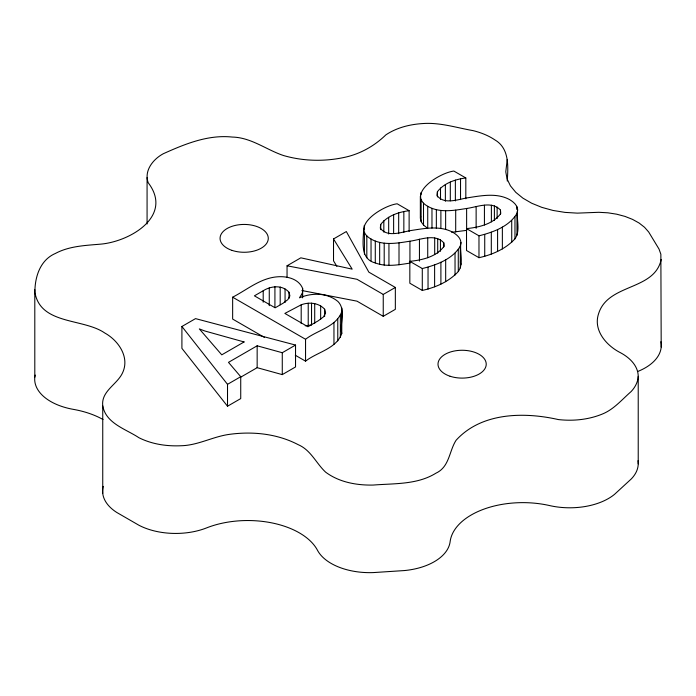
<?xml version="1.0" encoding="UTF-8"?>
<svg xmlns="http://www.w3.org/2000/svg" width="696" height="696" viewBox="0 0 696 696"><rect width="100%" height="100%" fill="white"/><g stroke="black" fill="none" stroke-linecap="round" stroke-linejoin="round"><path stroke-width="1.04" d="M102.747 493.403L102.747 405.872C100.998 391.091 117.102 384.627 122.522 372.908C129.995 357.239 118.424 340.535 104.774 333.01C83.337 318.107 40.403 325.006 34.896 292.294C34.826 276.938 40.151 260 55.367 253.466C69.261 246.036 85.251 245.479 100.581 244.148C129.795 241.651 173.713 216.256 148.222 182.77C143.776 170.711 153.181 159.106 163.36 153.703C184.901 144.02 208.06 134.476 232.212 137.06C251.169 137.443 266.211 149.744 283.472 155.521C302.969 161.167 323.797 161.716 343.641 157.548C359.667 154.312 374.161 146.221 385.845 134.894C397.512 127.072 411.649 123.958 425.517 123.409C441.716 122.879 457.342 127.864 473.141 130.639C480.858 132.571 488.348 135.468 494.96 139.948C509.524 148.439 508.193 166.57 507.245 181.03M295.278 355.23L305.553 361.163C317.063 352.106 336.307 348.853 341.753 333.575C339.509 323.318 346.251 309.894 337.969 301.525C327.311 292.59 311.782 292.598 299.454 297.836L302.395 293.147L302.656 288.475C298.688 278.696 286.726 275.964 277.165 276.834C260.382 278.183 247.028 289.788 232.647 297.192L232.647 319.072L264.428 337.421M341.753 333.575L341.858 308.024M409.126 210.688C398.651 212.045 387.341 215.751 380.729 224.434L380.294 228.149C387.463 238.119 402.288 231.698 412.075 230.35C425.482 228.271 440.455 225.478 453 232.377C456.75 234.683 460.656 237.832 460.952 242.582C459.334 251.969 464.171 263.149 458.281 271.553C448.929 281.723 435.592 287.483 422.289 290.423L409.831 283.228L409.831 261.348C422.185 260.069 436.488 256.902 444.074 246.219L443.77 242.8C435.043 233.247 420.645 239.763 409.935 241.208C398.556 242.982 386.41 245.279 375.283 241.068C345.451 229.045 381.921 205.651 397.172 203.789L409.126 210.688L409.126 231.524M465.815 177.959C455.341 179.316 444.039 183.022 437.419 191.704L436.984 195.419C444.152 205.39 458.977 198.969 468.765 197.62C482.171 195.541 497.153 192.749 509.69 199.648C513.439 201.953 517.346 205.102 517.641 209.853C516.023 219.24 520.86 230.42 514.97 238.824C505.618 248.994 492.281 254.753 478.978 257.694L466.52 250.499L466.52 228.619C478.874 227.34 493.177 224.173 500.763 213.489L500.459 210.07C491.733 200.518 477.334 207.034 466.625 208.478C455.245 210.253 443.1 212.55 431.972 208.339C402.14 196.316 438.611 172.921 453.862 171.059L465.815 177.959L465.815 198.795M507.245 159.419L505.783 171.825L507.071 178.95L510.429 185.849L515.771 192.322L522.931 198.169L531.701 203.241L541.845 207.373L553.05 210.453L564.995 212.393L577.341 213.133L598.83 212.297L607.921 212.819L616.726 214.203L625.017 216.412L632.551 219.388L639.119 223.042L644.539 227.287L648.672 231.985L659.016 249.055L660.861 254.214L661.2 347.017M661.2 259.478C654.431 290.902 608.13 283.237 598.612 313.626C592.905 330.356 606.564 345.781 620.641 352.811C629.462 357.561 638.128 365.618 638.223 376.336C637.945 382.113 635.109 387.307 631.22 391.474C621.885 399.608 613.663 409.674 601.796 414.268C588.085 419.766 572.999 421.202 558.383 419.575C524.036 411.797 481.423 412.345 456.071 440.29C449.05 451.208 449.529 466.955 435.931 473.184C417.235 484.816 394.284 483.363 373.247 485.06C356.656 485.417 339.213 482.267 325.65 472.175C316.106 463.301 310.938 450.086 298.158 444.657C277.078 433.617 252.387 431.163 229.045 434.408C212.68 436.714 197.821 445.388 181.082 445.745C166.675 446.406 151.919 444.231 138.93 437.723C126.063 429.119 105.862 423.525 102.747 405.872M427.727 206.277L427.727 228.166C423.647 225.809 419.375 221.459 420.654 216.334M460.3 268.012L460.3 246.132L460.952 242.582M516.989 235.283L516.989 213.402L517.641 209.853M103.034 419.523A72.906 42.091 0 0 0 73.384 409.37A54.68 31.572 0 0 1 34.8 377.189L35.209 375.074M232.647 297.192L305.553 339.283C317.063 330.226 336.307 326.972 341.753 311.686M409.831 261.348L422.289 268.543C436.418 264.993 452.53 259.295 460.3 246.132M466.52 228.619L478.978 235.814C493.107 232.264 509.22 226.565 516.989 213.402M295.539 345.068L282.272 352.724L257.155 345.799L228.479 362.355L240.729 376.71L240.729 398.59L227.514 406.22L181.908 348.365L181.908 326.485L195.532 318.62L295.539 345.068L295.539 366.949L282.272 374.613L257.155 367.679L240.503 377.293M287.048 277.243L287.048 265.785L300.829 257.825L352.176 269.161L333.523 238.954L346.33 231.55L368.854 272.153L395.345 287.448L395.345 309.329L383.244 316.315L357.005 301.168L301.89 290.528M263.201 290.763L254.405 295.835L275.155 307.815L282.985 303.291L287.866 299.619L289.893 295.87L288.997 292.242C282.419 284.681 271.005 285.83 263.201 290.763L263.201 302.221M227.514 406.22L227.514 384.34L240.729 376.71M287.048 265.785L357.005 279.287L383.244 294.434L395.345 287.448M301.194 304.813L284.864 313.426L307.945 326.746L318.263 320.786L323.475 316.88L325.589 312.956L324.632 309.207C318.733 302.751 309.067 301.803 301.194 304.813L301.194 323.57M305.213 325.78L311.538 325.015L311.538 303.134M451.669 232.281L466.625 230.367L466.625 208.478M363.66 228.975C363.338 241.06 359.684 258.955 375.283 262.949C386.41 267.16 398.556 264.863 409.935 263.097L409.935 241.208M181.908 326.485L227.514 384.34M336.881 266.359L333.523 260.835L333.523 238.954M460.326 261.827L460.952 264.463M638.223 376.336L638.223 463.875M516.806 206.338L516.806 209.47M514.97 216.943L514.97 238.824M511.725 220.432L511.725 242.312M502.364 227.061L502.364 248.95M500.459 210.07L500.459 214.238M497.588 229.497L497.588 251.386M497.127 207.077L497.127 218.535M494.395 205.859L494.395 220.441M491.385 205.198L491.385 221.867M491.306 232.186L491.306 254.066M484.729 234.491L484.729 256.372M484.425 205.198L484.425 224.991M478.978 235.814L478.978 257.694M476.134 206.486L476.134 228.366M460.535 178.742L460.535 199.587M458.281 249.673L458.281 271.553M455.697 210.157L455.697 232.038M455.367 180.116L455.367 200.953M455.036 253.161L455.036 275.042M450.312 182.056L450.312 200.813M445.675 259.791L445.675 281.68M445.631 210.775L445.631 229.532M445.37 184.588L445.37 201.266M443.77 242.8L443.77 246.967M440.89 210.47L440.89 228.192M440.899 262.227L440.899 284.116M440.516 187.981L440.516 199.439M440.438 239.807L440.438 251.265M437.706 238.589L437.706 253.17M437.419 191.704L437.419 196.916M436.349 209.705L436.349 228.462M434.695 237.928L434.695 254.597M434.617 264.915L434.617 286.796M431.972 208.339L431.972 228.14M428.04 267.22L428.04 289.101M427.727 237.928L427.727 257.72M423.507 203.18L423.507 225.06M422.289 268.543L422.289 290.423M421.124 199.796L421.124 221.676M420.967 192.661L420.967 194.741M420.349 196.246L420.349 218.135M419.444 239.215L419.444 261.096M403.845 211.471L403.845 232.316M399.008 242.887L399.008 264.767M398.678 212.846L398.678 233.682M393.623 214.786L393.623 233.543M388.942 243.504L388.942 265.385M388.681 217.317L388.681 233.995M384.201 243.2L384.201 265.089M383.827 220.71L383.827 232.168M383.244 294.434L383.244 316.315M380.729 224.434L380.729 229.645M379.659 242.434L379.659 264.315M375.283 241.068L375.283 262.949M371.038 239.006L371.038 260.896M366.818 235.909L366.818 257.79M364.434 232.525L364.434 254.405M364.278 225.391L364.278 229.558M340.361 315.418L340.361 337.308M337.769 319.012L337.769 340.901M333.958 322.465L333.958 344.346M324.632 309.207L324.632 316.506M320.656 305.849L320.656 319.394M314.714 303.552L314.714 323.353M308.224 303.204L308.224 325.093M305.553 339.283L305.553 361.163M302.656 288.475L302.656 297.853M302.395 293.147L302.395 297.314M288.997 292.242L288.997 298.497M285.064 288.944L285.064 302.49M282.272 352.724L282.272 374.613M280.192 287.03L280.192 304.744M274.92 286.691L274.92 307.536M269.265 287.935L269.265 305.657M257.155 345.799L257.155 367.679M147.073 177.541L147.073 224.008M34.8 289.658L34.8 377.189M103.278 486.391A54.68 31.572 0 0 0 116.789 512.473L138.93 525.254A54.68 31.572 0 0 0 206.564 527.907A72.906 42.091 0 0 1 317.507 550.318A54.68 31.572 0 0 0 373.247 572.591L404.367 570.563A54.68 31.572 0 0 0 450.121 541.688A72.906 42.091 0 0 1 549.64 505.583A54.68 31.572 0 0 0 614.559 494.317L631.22 479.005A54.68 31.572 0 0 0 638.006 460.708M660.861 341.745A54.68 31.572 0 0 1 637.667 371.507M244.087 341.954L221.763 354.838L199.343 328.921L204.885 331.009L244.087 341.954M232.107 250.412A24.125 13.929 0 0 0 268.282 238.354A24.125 13.929 0 0 0 232.107 226.296A24.125 13.929 0 0 0 232.107 250.412M450.051 376.24A24.125 13.929 0 0 0 486.226 364.182A24.125 13.929 0 0 0 450.051 352.124A24.125 13.929 0 0 0 450.051 376.24"/></g></svg>
